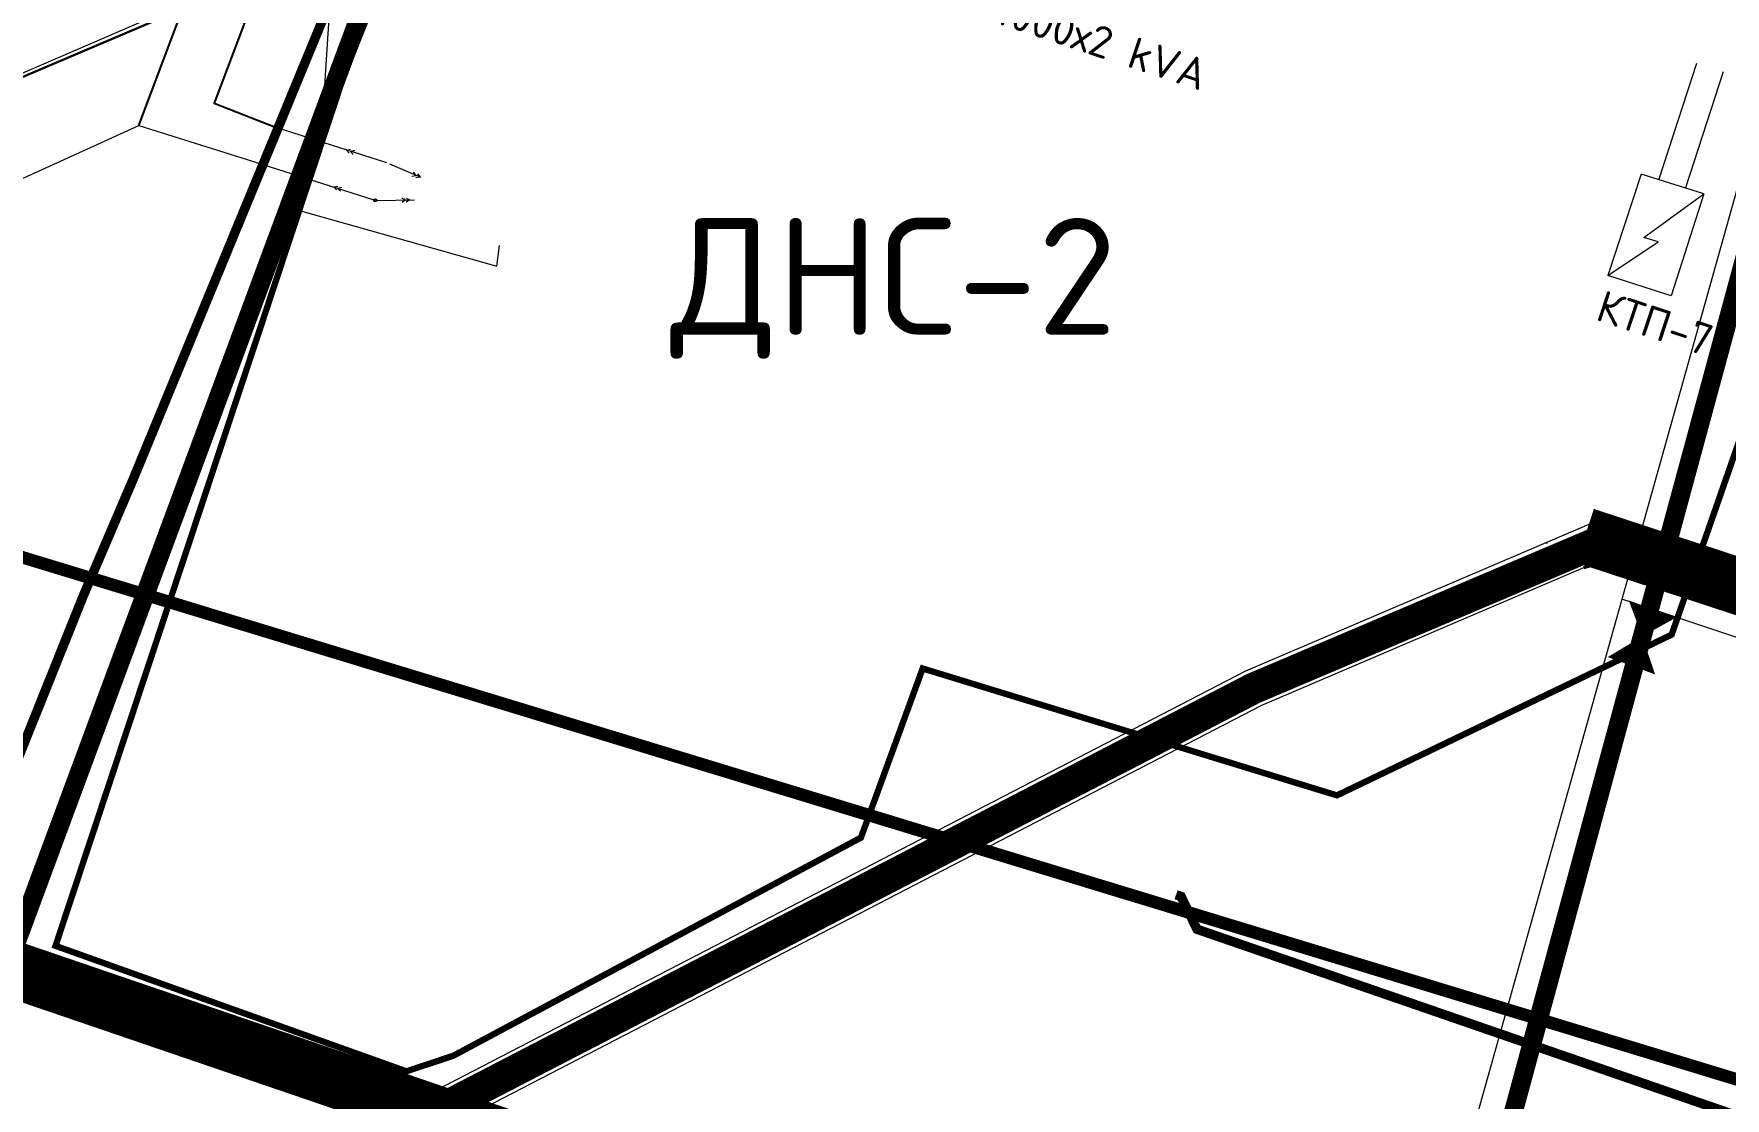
# Model space of a CAD drawing. Header units: millimetres. Extents: x 519 to 9564855, y -810 to 5021775.
# Drawn here: x 9534417.2 to 9534685.9, y 4997230.7 to 4997399.9 of the extents above; entities that cross this region are included whole.
import ezdxf

# ---------------------------------------------------------------- set-up
doc = ezdxf.new("R2010")
doc.units = ezdxf.units.MM
doc.header["$LTSCALE"] = 2
doc.header["$MEASUREMENT"] = 0
for name, pattern in [('92051501$0$GROUND2', [35, 25, -10]), ('ACAD_ISO02W100', [15, 12, -3]), ('DASHED', [0.75, 0.5, -0.25]), ('DASHED2', [9.525, 6.35, -3.175])]:
    doc.linetypes.add(name, pattern=pattern)
for name, color, linetype in [('FIBERGLASS', 212, 'Continuous'), ('New disposal wells', 191, 'Continuous'), ('OilColl&Flowlines', 3, 'Continuous'), ('POINTS', 8, 'Continuous'), ('ROAD_FIELD', 255, '92051501$0$GROUND2'), ('ROAD_GROUND', 9, 'Continuous'), ('SITUATION', 7, 'Continuous'), ('лэп', 1, 'Continuous'), ('МГ-земельный участок', 7, 'Continuous'), ('нефть', 8, 'Continuous'), ('Эл.выс.', 1, 'Continuous')]:
    doc.layers.add(name, color=color, linetype=linetype)
for name, color, linetype, lineweight in [('Оптиковолоконный кабель', 220, 'CAB6', 20), ('Скв на 2025 допы от ХеКай', 204, 'Continuous', 0), ('Скважины на 2024 год-125', 10, 'Continuous', 40), ('Электро', 1, 'Continuous', 30), ('Электроснаб', 1, 'Continuous', 18), ('Электроснабжене', 1, 'Continuous', 18)]:
    doc.layers.add(name, color=color, linetype=linetype, lineweight=lineweight)
doc.styles.add('Elect', font='isocpeur.ttf')
doc.styles.get("Standard").update_dxf_attribs({"font": 'isocpeur.ttf', "width": 0.5})
doc.linetypes.add('CAB', pattern='A,0.7,-0.43403,["K",Standard,S=0.9,R=0,X=-0.4,Y=-0.3],-0.8', length=1.93403)
doc.linetypes.add('CAB6', pattern='A,0.9,-0.9,["6",Standard,S=0.9,R=0,X=-0.8,Y=-0.4],11', length=12.8)

# ---------------------------------------------------------------- blocks, each defined once
blk = doc.blocks.new('S038')
at = {"color": 0, "linetype": 'Continuous'}
for p, q in [((-0.5, 0), (0, 0.5)), ((-0.5, 0), (-0.48, 0.13)), ((-0.48, -0.13), (-0.5, 0)), ((0, -0.5), (-0.5, 0)), ((-0.5, 0), (0.5, 0)), ((-0.48, -0.13), (0.13, 0.48)), ((-0.48, 0.13), (-0.43, 0.25)), ((0.13, -0.48), (-0.48, 0.13)), ((-0.48, 0.13), (0.48, 0.13)), ((0.25, 0.43), (-0.43, -0.25)), ((-0.43, 0.25), (-0.35, 0.35)), ((0.43, 0.25), (-0.43, 0.25)), ((-0.43, 0.25), (0.25, -0.43)), ((-0.35, 0.35), (-0.25, 0.43)), ((-0.35, -0.35), (0.35, 0.35)), ((0.35, -0.35), (-0.35, 0.35)), ((-0.35, 0.35), (0.35, 0.35)), ((-0.35, -0.35), (-0.35, 0.35)), ((-0.25, 0.43), (-0.13, 0.48)), ((0.43, -0.25), (-0.25, 0.43)), ((-0.25, 0.43), (-0.25, -0.43)), ((-0.25, -0.43), (0.43, 0.25)), ((-0.13, 0.48), (0, 0.5)), ((-0.13, -0.48), (-0.13, 0.48)), ((-0.13, 0.48), (0.48, -0.13)), ((0.48, 0.13), (-0.13, -0.48)), ((0, 0.5), (0.13, 0.48)), ((0.5, 0), (0, 0.5)), ((0, 0.5), (0, -0.5)), ((0, -0.5), (0.5, 0)), ((0.13, 0.48), (0.25, 0.43)), ((0.13, 0.48), (0.13, -0.48)), ((0.25, 0.43), (0.35, 0.35)), ((0.25, -0.43), (0.25, 0.43)), ((0.35, 0.35), (0.43, 0.25)), ((0.35, 0.35), (0.35, -0.35)), ((0.43, 0.25), (0.48, 0.13)), ((0.48, 0.13), (0.5, 0)), ((0.5, 0), (0.48, -0.13)), ((-0.43, -0.25), (-0.48, -0.13)), ((0.48, -0.13), (-0.48, -0.13)), ((-0.35, -0.35), (-0.43, -0.25)), ((-0.43, -0.25), (0.43, -0.25)), ((-0.25, -0.43), (-0.35, -0.35)), ((0.35, -0.35), (-0.35, -0.35)), ((-0.13, -0.48), (-0.25, -0.43)), ((0, -0.5), (-0.13, -0.48)), ((0.13, -0.48), (0, -0.5)), ((0.25, -0.43), (0.13, -0.48)), ((0.35, -0.35), (0.25, -0.43)), ((0.43, -0.25), (0.35, -0.35)), ((0.48, -0.13), (0.43, -0.25))]:
    blk.add_line(p, q, dxfattribs=at)

msp = doc.modelspace()

# ---------------------------------------------------------------- hatches: boundary and pattern name
at = {"layer": 'New disposal wells', "linetype": 'ByBlock', "lineweight": 0, "ltscale": 25}
h = msp.add_hatch(color=0, dxfattribs=at)
h.paths.add_polyline_path([(9534676.58453, 4997315.06057), (9534675.59377, 4997312.06628), (9534679.5839, 4997312.5124)])
h.paths.add_polyline_path([(9534683.51121, 4997312.76866), (9534679.5839, 4997312.5124), (9534682.52045, 4997309.77436)])
at = {"layer": 'SITUATION', "lineweight": 13}
h = msp.add_hatch(color=0, dxfattribs=at)
edge = h.paths.add_edge_path()
edge.add_arc((9534471.40704, 4997373.42298), 0.10719, 0, 360)

# ---------------------------------------------------------------- linework, layer by layer
at = {"color": 5, "lineweight": 0}
for p, q in [((9534421.006, 4997255.19, -26.07), (9534476.317, 4997235.248, -25.982)), ((9534476.317, 4997235.248, -25.982), (9534482.023, 4997236.568, -26.004))]:
    msp.add_line(p, q, dxfattribs=at)
at = {"layer": 'FIBERGLASS', "linetype": 'DASHED', "lineweight": 0, "ltscale": 0.07, "const_width": 3}
for points in [[(9534378.97006, 4997159.89362), (9534487.66482, 4997453.34743)], [(9534694.417, 4997384.39529), (9534447.71655, 4996473.11152)]]:
    msp.add_lwpolyline(points, dxfattribs=at)
at = {"layer": 'New disposal wells', "color": 0, "linetype": 'ByBlock', "lineweight": 0, "ltscale": 25}
msp.add_line((9534675.34649, 4997313.95097), (9534681.53902, 4997311.84865), dxfattribs=at)
at = {"layer": 'New disposal wells', "color": 84, "linetype": 'ByBlock', "lineweight": 0, "ltscale": 25}
msp.add_line((9535122.7, 4997158.9), (9534669.44591, 4997310), dxfattribs=at)
at = {"layer": 'New disposal wells', "color": 84, "linetype": 'ByBlock', "lineweight": 0, "ltscale": 25, "const_width": 2}
msp.add_lwpolyline([(9535157.3, 4997178.2), (9535141.89595, 4997178.45724), (9535086.7, 4997174.3), (9534682.05389, 4997311.67829)], dxfattribs=at)
at = {"layer": 'OilColl&Flowlines', "color": 164, "lineweight": 0}
msp.add_line((9534688.12864, 4997376.61082), (9534630.6, 4997171.5), dxfattribs=at)
at = {"layer": 'OilColl&Flowlines', "color": 7, "linetype": 'ByBlock', "lineweight": 0}
msp.add_lwpolyline([(9534674.27954, 4997308.45356, 8, 0, 0), (9534672.68391, 4997304.11568, 0, 8, 0), (9534670.96463, 4997299.44166, 8, 8, 0)], format="xyseb", dxfattribs=at)
at = {"layer": 'ROAD_FIELD', "lineweight": 0, "flags": 128}
msp.add_lwpolyline([(9534463.24031, 4997389.176), (9534472.75147, 4997535.87979), (9534445.90842, 4997611.55372)], dxfattribs=at)
at = {"layer": 'ROAD_GROUND', "color": 8, "lineweight": 0}
for points, const_width in [([(9535986.46099, 4996884.66238), (9534663.59289, 4997320.09621)], 9), ([(9534666.36654, 4997319.38749), (9534610.91893, 4997295.84043), (9534362.54334, 4997167.15308), (9534318.77279, 4997147.46633), (9534246.58879, 4997108.07506), (9533492.94452, 4996758.0545), (9533460.81828, 4996741.85557)], 5), ([(9535244.61447, 4997128.84777), (9535184.8, 4997129.9), (9535090.04735, 4997116.66111), (9535034.5, 4997108.9), (9534956.01748, 4997105.13564), (9534855.2, 4997100.3), (9534264.09179, 4997302.35139)], 9)]:
    msp.add_lwpolyline(points, dxfattribs=dict(at, const_width=const_width))
at = {"layer": 'ROAD_GROUND', "lineweight": 0}
for points in [[(9534665.68911, 4997322.54168), (9534609.637, 4997298.555), (9534361.237, 4997169.855), (9534317.437, 4997150.155), (9534245.237, 4997110.755), (9533491.637, 4996760.755), (9533459.46759, 4996744.53431)], [(9535987.39892, 4996887.51199), (9534665.68911, 4997322.54168)], [(9534657.61724, 4997318.88182), (9534657.31236, 4997318.98217)], [(9534668.04966, 4997317.02554), (9534612.20086, 4997293.12587), (9534363.84968, 4997164.45116), (9534320.10859, 4997144.77766), (9534247.94057, 4997105.39511), (9533494.25204, 4996755.35399), (9533464.51252, 4996740.35852)], [(9535988.71435, 4996880.76238), (9534666.44255, 4997315.97704)]]:
    msp.add_lwpolyline(points, dxfattribs=at)
at = {"layer": 'ROAD_GROUND', "lineweight": 0, "const_width": 0.5}
msp.add_lwpolyline([(9534673.06365, 4997313.66511), (9534666.54138, 4997315.94451), (9534663.36844, 4997315.02228)], dxfattribs=at)
at = {"layer": 'SITUATION', "color": 3, "linetype": 'Continuous', "lineweight": 50, "const_width": 1}
msp.add_lwpolyline([(9534420.6035, 4997254.9067), (9534476.34052, 4997234.95935), (9534483.83569, 4997237.45142), (9534548.55758, 4997272.11429), (9534558.36365, 4997299.00404), (9534624.1735, 4997278.82829), (9534677.34838, 4997304.37645), (9534749.01464, 4997509.93136), (9534664.56414, 4997535.73308), (9534644.57292, 4997478.74894), (9534579.57116, 4997443.31543), (9534491.87438, 4997470.15397)], close=True, dxfattribs=at)
at = {"layer": 'SITUATION', "color": 0, "lineweight": 13}
for centre, radius in [((9534471.40936, 4997373.42176, -24.96106), 0.2491), ((9534471.40704, 4997373.42298, -24.96106), 0.10719)]:
    msp.add_circle(centre, radius, dxfattribs=at)
at = {"layer": 'лэп'}
msp.add_line((9534433.863, 4997385.306, 0.1826), (9534449.3438, 4997426.8404, 0.1826), dxfattribs=at)
at = {"layer": 'лэп', "elevation": 0.2127}
msp.add_lwpolyline([(9534458.8031, 4997423.3487), (9534445.7965, 4997388.8824), (9534455.81492, 4997384.94572)], dxfattribs=at)
at = {"layer": 'МГ-земельный участок', "color": 0, "linetype": 'DASHED2', "lineweight": 25, "ltscale": 5, "const_width": 2}
msp.add_lwpolyline([(9522167.80801, 4999999.48247), (9521654, 5002362), (9522840, 5002532), (9525642, 5002155), (9528521, 5002235), (9531281, 5003464), (9533105, 5001043), (9546614, 4998215), (9544978, 4995525), (9543652, 4996420), (9539605, 4995735), (9529554.6705, 4998798.09585), (9529554.71722, 4998845.23995), (9529525.402, 4998845.269), (9529525.36994, 4998882.97318), (9529309.91997, 4998882.84552), (9526935, 5000017), (9526935, 4999132), (9522906, 5001105), (9522683.367, 5000265.06642), (9522496, 5000315)], close=True, dxfattribs=at)
at = {"layer": 'нефть', "color": 3, "lineweight": 0, "const_width": 1.5}
msp.add_lwpolyline([(9534484.9, 4997449.84), (9534482.9097, 4997450.3471), (9534433.0255, 4997329.3072), (9534425.0339, 4997310.6116), (9534413.6063, 4997282.0969), (9534413.6063, 4997282.0969)], dxfattribs=at)
at = {"layer": 'Оптиковолоконный кабель', "linetype": 'CAB', "lineweight": 0, "ltscale": 0.5, "elevation": -37.2261}
msp.add_lwpolyline([(9534419.9538, 4997574.7018), (9534509.7139, 4997544.4721), (9534506.851, 4997524.1348), (9534480.9196, 4997459.8611), (9534491.1763, 4997454.8437), (9534458.4232, 4997372.0821), (9534490.6955, 4997362.9411), (9534491.1492, 4997366.2396)], dxfattribs=at)
at = {"layer": 'Скв на 2025 допы от ХеКай', "color": 244, "linetype": 'ACAD_ISO02W100', "lineweight": 0, "true_color": 0x991b1e, "const_width": 1.5, "elevation": 24.72858}
msp.add_lwpolyline([(9534598.62086, 4997263.02242), (9534599.42186, 4997262.74525), (9534601.95109, 4997257.5453), (9534693.61627, 4997225.87159), (9534714.45562, 4997283.29539), (9534730.74089, 4997323.81943), (9534732.14807, 4997327.32102), (9534742.57385, 4997357.78332), (9534760.45086, 4997410.01679), (9534773.59697, 4997448.42543), (9534782.85922, 4997475.46345)], dxfattribs=at)
at = {"layer": 'Скважины на 2024 год-125', "color": 0, "linetype": 'ByBlock', "lineweight": 0}
msp.add_line((9534030.9901, 4997202.98201), (9534433.863, 4997385.306), dxfattribs=at)
at = {"layer": 'Эл.выс.', "color": 1, "lineweight": 13, "elevation": -24.96106, "flags": 128}
for points in [[(9534433.863, 4997385.306), (9534450.05755, 4997380.22427), (9534471.17157, 4997373.49598)], [(9534473.21852, 4997379.36674), (9534455.80075, 4997384.94114), (9534455.80075, 4997384.94114)], [(9534467.25373, 4997380.9485), (9534466.81341, 4997381.4177), (9534467.4903, 4997381.55441)], [(9534468.13414, 4997381.33153), (9534467.46897, 4997381.18572), (9534467.90725, 4997380.72973)], [(9534478.68035, 4997377.05242), (9534473.68868, 4997379.20515)], [(9534477.20593, 4997377.29862), (9534477.87982, 4997377.39647), (9534477.47529, 4997377.88265)], [(9534465.23263, 4997375.09738), (9534464.79231, 4997375.56658), (9534465.46919, 4997375.70329)], [(9534466.11304, 4997375.48041), (9534465.44787, 4997375.3346), (9534465.88615, 4997374.87861)], [(9534478.11148, 4997377.61768), (9534478.5171, 4997377.11818), (9534477.83217, 4997377.03024)], [(9534471.65824, 4997373.41149), (9534477.63918, 4997373.51891)], [(9534475.62511, 4997373.14079), (9534476.20103, 4997373.50415), (9534475.63378, 4997373.78389)], [(9534476.32275, 4997373.80044), (9534476.8964, 4997373.50898), (9534476.30638, 4997373.15019)]]:
    msp.add_lwpolyline(points, dxfattribs=at)
at = {"layer": 'Электро'}
msp.add_line((9534325.11914, 4997354.6866), (9534499.12584, 4997428.69427, -24.96106), dxfattribs=at)
at = {"layer": 'Электроснаб', "color": 1, "lineweight": 0}
for p, q in [((9534325.11914, 4997354.6866), (9534655.71914, 4997497.5866)), ((9534672.48834, 4997377.57591), (9534667.21529, 4997361.46575)), ((9534682.49189, 4997374.46821), (9534672.48834, 4997377.57591)), ((9534672.93854, 4997367.53827), (9534682.49189, 4997374.46821)), ((9534682.49189, 4997374.46821), (9534677.28211, 4997358.23497)), ((9534675.2002, 4997366.81243), (9534672.93854, 4997367.53827)), ((9534667.21529, 4997361.46575), (9534675.2002, 4997366.81243)), ((9534677.28211, 4997358.23497), (9534667.21529, 4997361.46575))]:
    msp.add_line(p, q, dxfattribs=at)
at = {"layer": 'Электроснаб', "color": 1, "lineweight": 0, "ltscale": 25}
for p, q in [((9534675.39507, 4997376.84858), (9534681.37411, 4997395.25017)), ((9534679.61621, 4997375.49388), (9534685.59524, 4997393.89546))]:
    msp.add_line(p, q, dxfattribs=at)
at = {"layer": 'Электроснабжене', "color": 1, "lineweight": 0}
for p, q in [((9534325.11914, 4997354.6866), (9534655.71914, 4997497.5866)), ((9534672.48834, 4997377.57591), (9534667.21529, 4997361.46575)), ((9534682.49189, 4997374.46821), (9534672.48834, 4997377.57591)), ((9534672.93854, 4997367.53827), (9534682.49189, 4997374.46821)), ((9534682.49189, 4997374.46821), (9534677.28211, 4997358.23497)), ((9534675.2002, 4997366.81243), (9534672.93854, 4997367.53827)), ((9534667.21529, 4997361.46575), (9534675.2002, 4997366.81243)), ((9534677.28211, 4997358.23497), (9534667.21529, 4997361.46575))]:
    msp.add_line(p, q, dxfattribs=at)
at = {"layer": 'Электроснабжене', "color": 1, "lineweight": 0, "ltscale": 25}
for p, q in [((9534675.39507, 4997376.84858), (9534681.37411, 4997395.25017)), ((9534679.61621, 4997375.49388), (9534685.59524, 4997393.89546))]:
    msp.add_line(p, q, dxfattribs=at)

# ---------------------------------------------------------------- block references
at = {"layer": 'POINTS', "color": 252, "lineweight": 13, "true_color": 0x939598, "xscale": 0.003, "yscale": 0.003, "zscale": 0.003}
for p in [(9534468.18453, 4997380.9498, -50.73698), (9534466.68037, 4997375.04198, -50.64868), (9534471.40741, 4997373.42206, -50.65405)]:
    msp.add_blockref('S038', p, dxfattribs=at)

# ---------------------------------------------------------------- texts
at = {"lineweight": 0, "style": 'Elect'}
msp.add_text('ДНС-2', height=18.562407, rotation=0, dxfattribs=at).set_placement((9534518.2949, 4997352.05855))
at = {"layer": 'Электроснаб', "color": 1, "lineweight": 0}
for s, p in [('1000х2 kVA', (9534569.52193, 4997401.72417, -0.00006)), ('КТП-7', (9534665.03202, 4997354.48831, -0.00006))]:
    msp.add_text(s, height=5, rotation=341.691556, dxfattribs=at).set_placement(p)
at = {"layer": 'Электроснабжене', "color": 1, "lineweight": 0}
for s, p in [('1000х2 kVA', (9534569.52193, 4997401.72417, -0.00006)), ('КТП-7', (9534665.03202, 4997354.48831, -0.00006))]:
    msp.add_text(s, height=5, rotation=341.691556, dxfattribs=at).set_placement(p)

doc.saveas('drawing.dxf')
